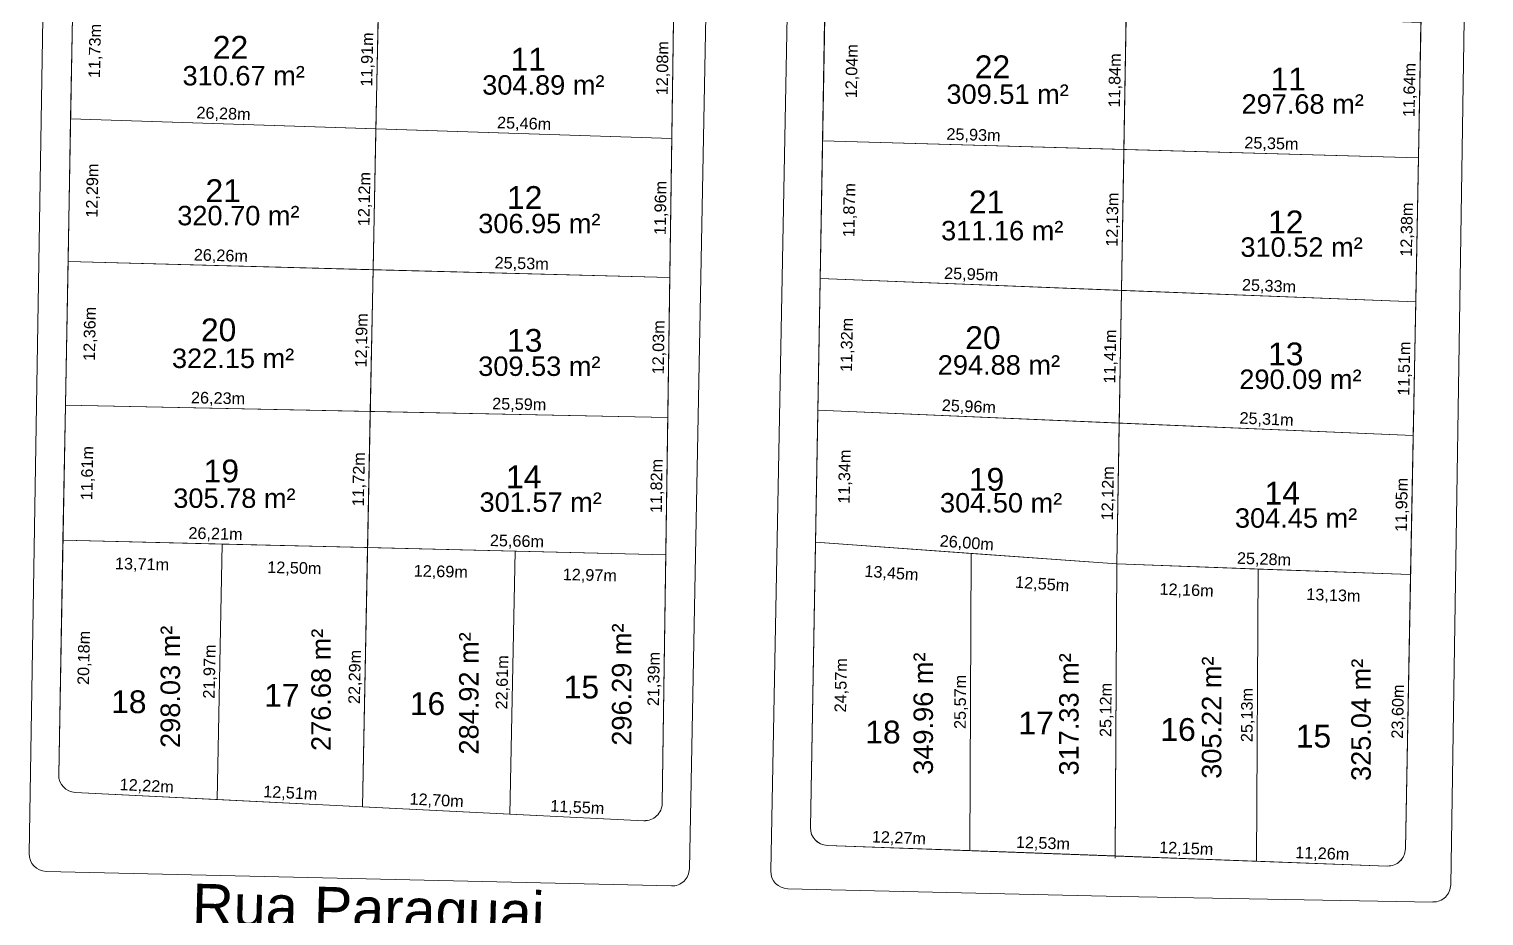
# Model space of a CAD drawing. Header units: metres. Extents: x 3808 to 8215, y 2374 to 6187.
# Drawn here: x 4821.7 to 4946.8, y 4603.8 to 4680.1 of the extents above; entities that cross this region are included whole.
import ezdxf
from ezdxf.enums import TextEntityAlignment as Align

# ---------------------------------------------------------------- set-up
doc = ezdxf.new("R2010")
doc.units = ezdxf.units.M
for name, color, linetype in [('Areas Lotes', 1, 'Continuous'), ('Calçada', 8, 'Continuous'), ('COTAS', 7, 'Continuous'), ('Lote', 7, 'Continuous'), ('Nome das Ruas', 7, 'Continuous'), ('Nº Lote', 7, 'Continuous'), ('quadras', 7, 'Continuous')]:
    doc.layers.add(name, color=color, linetype=linetype)
doc.styles.add('Arial', font='arial.ttf')
doc.dimstyles.new('Copy(2) of ISO-25', dxfattribs={"dimtxt": 1, "dimasz": 2.5, "dimexe": 1.25, "dimexo": 0.625, "dimgap": 0.2, "dimtad": 1, "dimtoh": 1, "dimlfac": 1, "dimzin": 1, "dimtxsty": 'Arial', "dimblk": 'NONE', "dimcen": 0, "dimse1": 1, "dimse2": 1, "dimsd1": 1, "dimsd2": 1, "dimclrt": 256, "dimaunit": 1, "dimadec": 3, "dimazin": 0, "dimtfac": 1, "dimtmove": 0, "dimatfit": 3, "dimldrblk": 'NONE', "dimfxl": 1, "dimtolj": 1, "dimtzin": 0, "dimarcsym": 0})

# ---------------------------------------------------------------- blocks, each defined once
blk = doc.blocks.new('*D7267')
at = {"layer": 'Defpoints', "color": 0, "linetype": 'Continuous', "transparency": 16777216}
for p in [(4890.12, 4682.56), (4889.91, 4670.53), (4893.19, 4670.47)]:
    blk.add_point(p, dxfattribs=at)
at = {"layer": 'COTAS', "linetype": 'Continuous', "lineweight": 5, "transparency": 16777216, "insert": (4892.5, 4676.5), "char_height": 1, "attachment_point": 5, "rotation": 88.9894, "style": 'Arial'}
blk.add_mtext('\\A1;12,04m', dxfattribs=at)
blk = doc.blocks.new('_None')
blk = doc.blocks.new('*D7268')
at = {"layer": 'Defpoints', "color": 0, "linetype": 'Continuous', "transparency": 16777216}
for p in [(4889.91, 4670.53), (4889.7, 4658.66), (4892.98, 4658.6)]:
    blk.add_point(p, dxfattribs=at)
at = {"layer": 'COTAS', "linetype": 'Continuous', "lineweight": 5, "transparency": 16777216, "insert": (4892.29, 4664.55), "char_height": 1, "attachment_point": 5, "rotation": 88.9894, "style": 'Arial'}
blk.add_mtext('\\A1;11,87m', dxfattribs=at)
blk = doc.blocks.new('*D7269')
at = {"layer": 'Defpoints', "color": 0, "linetype": 'Continuous', "transparency": 16777216}
for p in [(4889.7, 4658.66), (4889.5, 4647.35), (4892.78, 4647.29)]:
    blk.add_point(p, dxfattribs=at)
at = {"layer": 'COTAS', "linetype": 'Continuous', "lineweight": 5, "transparency": 16777216, "insert": (4892.08, 4652.96), "char_height": 1, "attachment_point": 5, "rotation": 88.9894, "style": 'Arial'}
blk.add_mtext('\\A1;11,32m', dxfattribs=at)
blk = doc.blocks.new('*D7270')
at = {"layer": 'Defpoints', "color": 0, "linetype": 'Continuous', "transparency": 16777216}
for p in [(4889.5, 4647.35), (4889.3, 4636), (4892.58, 4635.95)]:
    blk.add_point(p, dxfattribs=at)
at = {"layer": 'COTAS', "linetype": 'Continuous', "lineweight": 5, "transparency": 16777216, "insert": (4891.88, 4641.63), "char_height": 1, "attachment_point": 5, "rotation": 88.9894, "style": 'Arial'}
blk.add_mtext('\\A1;11,34m', dxfattribs=at)
blk = doc.blocks.new('*D7271')
at = {"layer": 'Defpoints', "color": 0, "linetype": 'Continuous', "transparency": 16777216}
for p in [(4889.3, 4636), (4888.87, 4611.44), (4892.15, 4611.38)]:
    blk.add_point(p, dxfattribs=at)
at = {"layer": 'COTAS', "linetype": 'Continuous', "lineweight": 5, "transparency": 16777216, "insert": (4891.57, 4623.68), "char_height": 1, "attachment_point": 5, "rotation": 88.9894, "style": 'Arial'}
blk.add_mtext('\\A1;24,57m', dxfattribs=at)
blk = doc.blocks.new('*D7272')
at = {"layer": 'Defpoints', "color": 0, "linetype": 'Continuous', "transparency": 16777216}
for p in [(4890.31, 4609.91), (4902.58, 4609.46), (4902.58, 4609.46)]:
    blk.add_point(p, dxfattribs=at)
at = {"layer": 'COTAS', "linetype": 'Continuous', "lineweight": 5, "transparency": 16777216, "insert": (4896.48, 4610.49), "char_height": 1, "attachment_point": 5, "rotation": 357.8868, "style": 'Arial'}
blk.add_mtext('\\A1;12,27m', dxfattribs=at)
blk = doc.blocks.new('*D7273')
at = {"layer": 'Defpoints', "color": 0, "linetype": 'Continuous', "transparency": 16777216}
for p in [(4902.58, 4609.46), (4915.1, 4609), (4915.1, 4608.81)]:
    blk.add_point(p, dxfattribs=at)
at = {"layer": 'COTAS', "linetype": 'Continuous', "lineweight": 5, "transparency": 16777216, "insert": (4908.87, 4610.03), "char_height": 1, "attachment_point": 5, "rotation": 357.8868, "style": 'Arial'}
blk.add_mtext('\\A1;12,53m', dxfattribs=at)
blk = doc.blocks.new('*D7274')
at = {"layer": 'Defpoints', "color": 0, "linetype": 'Continuous', "transparency": 16777216}
for p in [(4915.1, 4608.81), (4927.25, 4608.55), (4927.25, 4608.55)]:
    blk.add_point(p, dxfattribs=at)
at = {"layer": 'COTAS', "linetype": 'Continuous', "lineweight": 5, "transparency": 16777216, "insert": (4921.2, 4609.58), "char_height": 1, "attachment_point": 5, "rotation": 357.8868, "style": 'Arial'}
blk.add_mtext('\\A1;12,15m', dxfattribs=at)
blk = doc.blocks.new('*D7275')
at = {"layer": 'Defpoints', "color": 0, "linetype": 'Continuous', "transparency": 16777216}
for p in [(4927.25, 4608.55), (4938.5, 4608.14), (4938.5, 4608.14)]:
    blk.add_point(p, dxfattribs=at)
at = {"layer": 'COTAS', "linetype": 'Continuous', "lineweight": 5, "transparency": 16777216, "insert": (4932.9, 4609.14), "char_height": 1, "attachment_point": 5, "rotation": 357.8868, "style": 'Arial'}
blk.add_mtext('\\A1;11,26m', dxfattribs=at)
blk = doc.blocks.new('*D7276')
at = {"layer": 'Defpoints', "color": 0, "linetype": 'Continuous', "transparency": 16777216}
for p in [(4940.5, 4633.21), (4940.5, 4633.21), (4940.06, 4609.61)]:
    blk.add_point(p, dxfattribs=at)
at = {"layer": 'COTAS', "linetype": 'Continuous', "lineweight": 5, "transparency": 16777216, "insert": (4939.48, 4621.42), "char_height": 1, "attachment_point": 5, "rotation": 88.9244, "style": 'Arial'}
blk.add_mtext('\\A1;23,60m', dxfattribs=at)
blk = doc.blocks.new('*D7277')
at = {"layer": 'Defpoints', "color": 0, "linetype": 'Continuous', "transparency": 16777216}
for p in [(4940.72, 4645.16), (4940.72, 4645.16), (4940.5, 4633.21)]:
    blk.add_point(p, dxfattribs=at)
at = {"layer": 'COTAS', "linetype": 'Continuous', "lineweight": 5, "transparency": 16777216, "insert": (4939.81, 4639.2), "char_height": 1, "attachment_point": 5, "rotation": 88.9244, "style": 'Arial'}
blk.add_mtext('\\A1;11,95m', dxfattribs=at)
blk = doc.blocks.new('*D7278')
at = {"layer": 'Defpoints', "color": 0, "linetype": 'Continuous', "transparency": 16777216}
for p in [(4940.94, 4656.66), (4940.94, 4656.66), (4940.72, 4645.16)]:
    blk.add_point(p, dxfattribs=at)
at = {"layer": 'COTAS', "linetype": 'Continuous', "lineweight": 5, "transparency": 16777216, "insert": (4940.03, 4650.92), "char_height": 1, "attachment_point": 5, "rotation": 88.9244, "style": 'Arial'}
blk.add_mtext('\\A1;11,51m', dxfattribs=at)
blk = doc.blocks.new('*D7279')
at = {"layer": 'Defpoints', "color": 0, "linetype": 'Continuous', "transparency": 16777216}
for p in [(4941.17, 4669.04), (4941.17, 4669.04), (4940.94, 4656.66)]:
    blk.add_point(p, dxfattribs=at)
at = {"layer": 'COTAS', "linetype": 'Continuous', "lineweight": 5, "transparency": 16777216, "insert": (4940.25, 4662.87), "char_height": 1, "attachment_point": 5, "rotation": 88.9244, "style": 'Arial'}
blk.add_mtext('\\A1;12,38m', dxfattribs=at)
blk = doc.blocks.new('*D7280')
at = {"layer": 'Defpoints', "color": 0, "linetype": 'Continuous', "transparency": 16777216}
for p in [(4941.39, 4680.68), (4941.39, 4680.68), (4941.17, 4669.04)]:
    blk.add_point(p, dxfattribs=at)
at = {"layer": 'COTAS', "linetype": 'Continuous', "lineweight": 5, "transparency": 16777216, "insert": (4940.48, 4674.88), "char_height": 1, "attachment_point": 5, "rotation": 88.9244, "style": 'Arial'}
blk.add_mtext('\\A1;11,64m', dxfattribs=at)
blk = doc.blocks.new('*D7298')
at = {"layer": 'Defpoints', "color": 0, "linetype": 'Continuous', "transparency": 16777216}
for p in [(4889.91, 4670.53), (4889.91, 4670.53), (4915.83, 4669.78)]:
    blk.add_point(p, dxfattribs=at)
at = {"layer": 'COTAS', "linetype": 'Continuous', "lineweight": 5, "transparency": 16777216, "insert": (4902.9, 4670.95), "char_height": 1, "attachment_point": 5, "rotation": 358.3432, "style": 'Arial'}
blk.add_mtext('\\A1;25,93m', dxfattribs=at)
blk = doc.blocks.new('*D7299')
at = {"layer": 'Defpoints', "color": 0, "linetype": 'Continuous', "transparency": 16777216}
for p in [(4915.83, 4669.78), (4941.17, 4669.04), (4941.17, 4669.04)]:
    blk.add_point(p, dxfattribs=at)
at = {"layer": 'COTAS', "linetype": 'Continuous', "lineweight": 5, "transparency": 16777216, "insert": (4928.53, 4670.21), "char_height": 1, "attachment_point": 5, "rotation": 358.3432, "style": 'Arial'}
blk.add_mtext('\\A1;25,35m', dxfattribs=at)
blk = doc.blocks.new('*D7300')
at = {"layer": 'Defpoints', "color": 0, "linetype": 'Continuous', "transparency": 16777216}
for p in [(4889.7, 4658.66), (4889.7, 4658.66), (4915.63, 4657.65)]:
    blk.add_point(p, dxfattribs=at)
at = {"layer": 'COTAS', "linetype": 'Continuous', "lineweight": 5, "transparency": 16777216, "insert": (4902.7, 4658.96), "char_height": 1, "attachment_point": 5, "rotation": 357.7638, "style": 'Arial'}
blk.add_mtext('\\A1;25,95m', dxfattribs=at)
blk = doc.blocks.new('*D7301')
at = {"layer": 'Defpoints', "color": 0, "linetype": 'Continuous', "transparency": 16777216}
for p in [(4915.63, 4657.65), (4940.94, 4656.66), (4940.94, 4656.66)]:
    blk.add_point(p, dxfattribs=at)
at = {"layer": 'COTAS', "linetype": 'Continuous', "lineweight": 5, "transparency": 16777216, "insert": (4928.32, 4657.96), "char_height": 1, "attachment_point": 5, "rotation": 357.7638, "style": 'Arial'}
blk.add_mtext('\\A1;25,33m', dxfattribs=at)
blk = doc.blocks.new('*D7302')
at = {"layer": 'Defpoints', "color": 0, "linetype": 'Continuous', "transparency": 16777216}
for p in [(4915.44, 4646.24), (4940.72, 4645.16), (4940.72, 4645.16)]:
    blk.add_point(p, dxfattribs=at)
at = {"layer": 'COTAS', "linetype": 'Continuous', "lineweight": 5, "transparency": 16777216, "insert": (4928.11, 4646.5), "char_height": 1, "attachment_point": 5, "rotation": 357.5524, "style": 'Arial'}
blk.add_mtext('\\A1;25,31m', dxfattribs=at)
blk = doc.blocks.new('*D7303')
at = {"layer": 'Defpoints', "color": 0, "linetype": 'Continuous', "transparency": 16777216}
for p in [(4889.5, 4647.35), (4915.44, 4646.24), (4915.44, 4646.24)]:
    blk.add_point(p, dxfattribs=at)
at = {"layer": 'COTAS', "linetype": 'Continuous', "lineweight": 5, "transparency": 16777216, "insert": (4902.5, 4647.59), "char_height": 1, "attachment_point": 5, "rotation": 357.5524, "style": 'Arial'}
blk.add_mtext('\\A1;25,96m', dxfattribs=at)
blk = doc.blocks.new('*D7304')
at = {"layer": 'Defpoints', "color": 0, "linetype": 'Continuous', "transparency": 16777216}
for p in [(4889.3, 4636), (4915.23, 4634.12), (4915.23, 4634.12)]:
    blk.add_point(p, dxfattribs=at)
at = {"layer": 'COTAS', "linetype": 'Continuous', "lineweight": 5, "transparency": 16777216, "insert": (4902.32, 4635.86), "char_height": 1, "attachment_point": 5, "rotation": 355.8355, "style": 'Arial'}
blk.add_mtext('\\A1;26,00m', dxfattribs=at)
blk = doc.blocks.new('*D7305')
at = {"layer": 'Defpoints', "color": 0, "linetype": 'Continuous', "transparency": 16777216}
for p in [(4927.38, 4633.68), (4940.5, 4633.21), (4927.27, 4630.78)]:
    blk.add_point(p, dxfattribs=at)
at = {"layer": 'COTAS', "linetype": 'Continuous', "lineweight": 5, "transparency": 16777216, "insert": (4933.86, 4631.35), "char_height": 1, "attachment_point": 5, "rotation": 357.9343, "style": 'Arial'}
blk.add_mtext('\\A1;13,13m', dxfattribs=at)
blk = doc.blocks.new('*D7306')
at = {"layer": 'Defpoints', "color": 0, "linetype": 'Continuous', "transparency": 16777216}
for p in [(4915.23, 4634.12), (4927.38, 4633.68), (4915.13, 4631.22)]:
    blk.add_point(p, dxfattribs=at)
at = {"layer": 'COTAS', "linetype": 'Continuous', "lineweight": 5, "transparency": 16777216, "insert": (4921.23, 4631.8), "char_height": 1, "attachment_point": 5, "rotation": 357.9343, "style": 'Arial'}
blk.add_mtext('\\A1;12,16m', dxfattribs=at)
blk = doc.blocks.new('*D7307')
at = {"layer": 'Defpoints', "color": 0, "linetype": 'Continuous', "transparency": 16777216}
for p in [(4902.71, 4635.03), (4915.23, 4634.12), (4902.49, 4631.98)]:
    blk.add_point(p, dxfattribs=at)
at = {"layer": 'COTAS', "linetype": 'Continuous', "lineweight": 5, "transparency": 16777216, "insert": (4908.81, 4632.32), "char_height": 1, "attachment_point": 5, "rotation": 355.8355, "style": 'Arial'}
blk.add_mtext('\\A1;12,55m', dxfattribs=at)
blk = doc.blocks.new('*D7308')
at = {"layer": 'Defpoints', "color": 0, "linetype": 'Continuous', "transparency": 16777216}
for p in [(4889.3, 4636), (4902.71, 4635.03), (4889.08, 4632.95)]:
    blk.add_point(p, dxfattribs=at)
at = {"layer": 'COTAS', "linetype": 'Continuous', "lineweight": 5, "transparency": 16777216, "insert": (4895.84, 4633.26), "char_height": 1, "attachment_point": 5, "rotation": 355.8355, "style": 'Arial'}
blk.add_mtext('\\A1;13,45m', dxfattribs=at)
blk = doc.blocks.new('*D7309')
at = {"layer": 'Defpoints', "color": 0, "linetype": 'Continuous', "transparency": 16777216}
for p in [(4915.44, 4646.24), (4915.44, 4646.24), (4915.23, 4634.12)]:
    blk.add_point(p, dxfattribs=at)
at = {"layer": 'COTAS', "linetype": 'Continuous', "lineweight": 5, "transparency": 16777216, "insert": (4914.53, 4640.19), "char_height": 1, "attachment_point": 5, "rotation": 89.0314, "style": 'Arial'}
blk.add_mtext('\\A1;12,12m', dxfattribs=at)
blk = doc.blocks.new('*D7310')
at = {"layer": 'Defpoints', "color": 0, "linetype": 'Continuous', "transparency": 16777216}
for p in [(4915.63, 4657.65), (4915.63, 4657.65), (4915.44, 4646.24)]:
    blk.add_point(p, dxfattribs=at)
at = {"layer": 'COTAS', "linetype": 'Continuous', "lineweight": 5, "transparency": 16777216, "insert": (4914.73, 4651.96), "char_height": 1, "attachment_point": 5, "rotation": 89.0314, "style": 'Arial'}
blk.add_mtext('\\A1;11,41m', dxfattribs=at)
blk = doc.blocks.new('*D7311')
at = {"layer": 'Defpoints', "color": 0, "linetype": 'Continuous', "transparency": 16777216}
for p in [(4915.83, 4669.78), (4915.83, 4669.78), (4915.63, 4657.65)]:
    blk.add_point(p, dxfattribs=at)
at = {"layer": 'COTAS', "linetype": 'Continuous', "lineweight": 5, "transparency": 16777216, "insert": (4914.93, 4663.73), "char_height": 1, "attachment_point": 5, "rotation": 89.0314, "style": 'Arial'}
blk.add_mtext('\\A1;12,13m', dxfattribs=at)
blk = doc.blocks.new('*D7312')
at = {"layer": 'Defpoints', "color": 0, "linetype": 'Continuous', "transparency": 16777216}
for p in [(4916.03, 4681.61), (4915.83, 4669.78), (4915.83, 4669.78)]:
    blk.add_point(p, dxfattribs=at)
at = {"layer": 'COTAS', "linetype": 'Continuous', "lineweight": 5, "transparency": 16777216, "insert": (4915.13, 4675.71), "char_height": 1, "attachment_point": 5, "rotation": 89.0314, "style": 'Arial'}
blk.add_mtext('\\A1;11,84m', dxfattribs=at)
blk = doc.blocks.new('*D7315')
at = {"layer": 'Defpoints', "color": 0, "linetype": 'Continuous', "transparency": 16777216}
for p in [(4915.23, 4634.12), (4940.5, 4633.21), (4940.5, 4633.21)]:
    blk.add_point(p, dxfattribs=at)
at = {"layer": 'COTAS', "linetype": 'Continuous', "lineweight": 5, "transparency": 16777216, "insert": (4927.89, 4634.46), "char_height": 1, "attachment_point": 5, "rotation": 357.9343, "style": 'Arial'}
blk.add_mtext('\\A1;25,28m', dxfattribs=at)
blk = doc.blocks.new('*D7472')
at = {"layer": 'Defpoints', "color": 0, "linetype": 'Continuous', "transparency": 16777216}
for p in [(4902.71, 4635.03), (4902.71, 4635.03), (4902.58, 4609.46)]:
    blk.add_point(p, dxfattribs=at)
at = {"layer": 'COTAS', "linetype": 'Continuous', "lineweight": 5, "transparency": 16777216, "insert": (4901.84, 4622.25), "char_height": 1, "attachment_point": 5, "rotation": 89.6974, "style": 'Arial'}
blk.add_mtext('\\A1;25,57m', dxfattribs=at)
blk = doc.blocks.new('*D7473')
at = {"layer": 'Defpoints', "color": 0, "linetype": 'Continuous', "transparency": 16777216}
for p in [(4915.23, 4634.12), (4915.23, 4634.12), (4915.1, 4609)]:
    blk.add_point(p, dxfattribs=at)
at = {"layer": 'COTAS', "linetype": 'Continuous', "lineweight": 5, "transparency": 16777216, "insert": (4914.36, 4621.56), "char_height": 1, "attachment_point": 5, "rotation": 89.6974, "style": 'Arial'}
blk.add_mtext('\\A1;25,12m', dxfattribs=at)
blk = doc.blocks.new('*D7474')
at = {"layer": 'Defpoints', "color": 0, "linetype": 'Continuous', "transparency": 16777216}
for p in [(4927.38, 4633.68), (4927.38, 4633.68), (4927.25, 4608.55)]:
    blk.add_point(p, dxfattribs=at)
at = {"layer": 'COTAS', "linetype": 'Continuous', "lineweight": 5, "transparency": 16777216, "insert": (4926.51, 4621.12), "char_height": 1, "attachment_point": 5, "rotation": 89.6974, "style": 'Arial'}
blk.add_mtext('\\A1;25,13m', dxfattribs=at)
blk = doc.blocks.new('*D7747')
at = {"layer": 'Defpoints', "color": 0, "linetype": 'Continuous', "transparency": 16777216}
for p in [(4877.11, 4682.78), (4876.94, 4670.71), (4876.94, 4670.71)]:
    blk.add_point(p, dxfattribs=at)
at = {"layer": 'COTAS', "linetype": 'Continuous', "lineweight": 5, "transparency": 16777216, "insert": (4876.22, 4676.76), "char_height": 1, "attachment_point": 5, "rotation": 89.1759, "style": 'Arial'}
blk.add_mtext('\\A1;12,08m', dxfattribs=at)
blk = doc.blocks.new('*D7748')
at = {"layer": 'Defpoints', "color": 0, "linetype": 'Continuous', "transparency": 16777216}
for p in [(4876.94, 4670.71), (4876.77, 4658.75), (4876.77, 4658.75)]:
    blk.add_point(p, dxfattribs=at)
at = {"layer": 'COTAS', "linetype": 'Continuous', "lineweight": 5, "transparency": 16777216, "insert": (4876.05, 4664.74), "char_height": 1, "attachment_point": 5, "rotation": 89.1759, "style": 'Arial'}
blk.add_mtext('\\A1;11,96m', dxfattribs=at)
blk = doc.blocks.new('*D7749')
at = {"layer": 'Defpoints', "color": 0, "linetype": 'Continuous', "transparency": 16777216}
for p in [(4876.77, 4658.75), (4876.59, 4646.72), (4876.59, 4646.72)]:
    blk.add_point(p, dxfattribs=at)
at = {"layer": 'COTAS', "linetype": 'Continuous', "lineweight": 5, "transparency": 16777216, "insert": (4875.88, 4652.75), "char_height": 1, "attachment_point": 5, "rotation": 89.1759, "style": 'Arial'}
blk.add_mtext('\\A1;12,03m', dxfattribs=at)
blk = doc.blocks.new('*D7750')
at = {"layer": 'Defpoints', "color": 0, "linetype": 'Continuous', "transparency": 16777216}
for p in [(4876.59, 4646.72), (4876.42, 4634.9), (4876.42, 4634.9)]:
    blk.add_point(p, dxfattribs=at)
at = {"layer": 'COTAS', "linetype": 'Continuous', "lineweight": 5, "transparency": 16777216, "insert": (4875.71, 4640.82), "char_height": 1, "attachment_point": 5, "rotation": 89.1759, "style": 'Arial'}
blk.add_mtext('\\A1;11,82m', dxfattribs=at)
blk = doc.blocks.new('*D7751')
at = {"layer": 'Defpoints', "color": 0, "linetype": 'Continuous', "transparency": 16777216}
for p in [(4876.42, 4634.9), (4876.12, 4613.51), (4876.12, 4613.51)]:
    blk.add_point(p, dxfattribs=at)
at = {"layer": 'COTAS', "linetype": 'Continuous', "lineweight": 5, "transparency": 16777216, "insert": (4875.47, 4624.22), "char_height": 1, "attachment_point": 5, "rotation": 89.1759, "style": 'Arial'}
blk.add_mtext('\\A1;21,39m', dxfattribs=at)
blk = doc.blocks.new('*D7752')
at = {"layer": 'Defpoints', "color": 0, "linetype": 'Continuous', "transparency": 16777216}
for p in [(4863.01, 4612.61), (4863.01, 4612.61), (4874.54, 4612.04)]:
    blk.add_point(p, dxfattribs=at)
at = {"layer": 'COTAS', "linetype": 'Continuous', "lineweight": 5, "transparency": 16777216, "insert": (4868.81, 4613.12), "char_height": 1, "attachment_point": 5, "rotation": 357.1584, "style": 'Arial'}
blk.add_mtext('\\A1;11,55m', dxfattribs=at)
blk = doc.blocks.new('*D7753')
at = {"layer": 'Defpoints', "color": 0, "linetype": 'Continuous', "transparency": 16777216}
for p in [(4850.33, 4613.24), (4863.01, 4612.61), (4863.01, 4612.61)]:
    blk.add_point(p, dxfattribs=at)
at = {"layer": 'COTAS', "linetype": 'Continuous', "lineweight": 5, "transparency": 16777216, "insert": (4856.71, 4613.72), "char_height": 1, "attachment_point": 5, "rotation": 357.1584, "style": 'Arial'}
blk.add_mtext('\\A1;12,70m', dxfattribs=at)
blk = doc.blocks.new('*D7754')
at = {"layer": 'Defpoints', "color": 0, "linetype": 'Continuous', "transparency": 16777216}
for p in [(4837.83, 4613.86), (4837.83, 4613.86), (4850.33, 4613.24)]:
    blk.add_point(p, dxfattribs=at)
at = {"layer": 'COTAS', "linetype": 'Continuous', "lineweight": 5, "transparency": 16777216, "insert": (4844.12, 4614.35), "char_height": 1, "attachment_point": 5, "rotation": 357.1584, "style": 'Arial'}
blk.add_mtext('\\A1;12,51m', dxfattribs=at)
blk = doc.blocks.new('*D7755')
at = {"layer": 'Defpoints', "color": 0, "linetype": 'Continuous', "transparency": 16777216}
for p in [(4825.63, 4614.46), (4825.63, 4614.46), (4837.83, 4613.86)]:
    blk.add_point(p, dxfattribs=at)
at = {"layer": 'COTAS', "linetype": 'Continuous', "lineweight": 5, "transparency": 16777216, "insert": (4831.77, 4614.96), "char_height": 1, "attachment_point": 5, "rotation": 357.1584, "style": 'Arial'}
blk.add_mtext('\\A1;12,22m', dxfattribs=at)
blk = doc.blocks.new('*D7756')
at = {"layer": 'Defpoints', "color": 0, "linetype": 'Continuous', "transparency": 16777216}
for p in [(4838.27, 4635.83), (4838.27, 4635.83), (4837.83, 4613.86)]:
    blk.add_point(p, dxfattribs=at)
at = {"layer": 'COTAS', "linetype": 'Continuous', "lineweight": 5, "transparency": 16777216, "insert": (4837.25, 4624.86), "char_height": 1, "attachment_point": 5, "rotation": 88.8547, "style": 'Arial'}
blk.add_mtext('\\A1;21,97m', dxfattribs=at)
blk = doc.blocks.new('*D7757')
at = {"layer": 'Defpoints', "color": 0, "linetype": 'Continuous', "transparency": 16777216}
for p in [(4850.77, 4635.52), (4850.77, 4635.52), (4850.33, 4613.24)]:
    blk.add_point(p, dxfattribs=at)
at = {"layer": 'COTAS', "linetype": 'Continuous', "lineweight": 5, "transparency": 16777216, "insert": (4849.75, 4624.4), "char_height": 1, "attachment_point": 5, "rotation": 88.8547, "style": 'Arial'}
blk.add_mtext('\\A1;22,29m', dxfattribs=at)
blk = doc.blocks.new('*D7758')
at = {"layer": 'Defpoints', "color": 0, "linetype": 'Continuous', "transparency": 16777216}
for p in [(4863.46, 4635.22), (4863.46, 4635.22), (4863.01, 4612.61)]:
    blk.add_point(p, dxfattribs=at)
at = {"layer": 'COTAS', "linetype": 'Continuous', "lineweight": 5, "transparency": 16777216, "insert": (4862.43, 4623.93), "char_height": 1, "attachment_point": 5, "rotation": 88.8547, "style": 'Arial'}
blk.add_mtext('\\A1;22,61m', dxfattribs=at)
blk = doc.blocks.new('*D7759')
at = {"layer": 'Defpoints', "color": 0, "linetype": 'Continuous', "transparency": 16777216}
for p in [(4824.57, 4636.16), (4850.77, 4635.52), (4850.77, 4635.52)]:
    blk.add_point(p, dxfattribs=at)
at = {"layer": 'COTAS', "linetype": 'Continuous', "lineweight": 5, "transparency": 16777216, "insert": (4837.69, 4636.64), "char_height": 1, "attachment_point": 5, "rotation": 358.6055, "style": 'Arial'}
blk.add_mtext('\\A1;26,21m', dxfattribs=at)
blk = doc.blocks.new('*D7760')
at = {"layer": 'Defpoints', "color": 0, "linetype": 'Continuous', "transparency": 16777216}
for p in [(4850.77, 4635.52), (4876.42, 4634.9), (4876.42, 4634.9)]:
    blk.add_point(p, dxfattribs=at)
at = {"layer": 'COTAS', "linetype": 'Continuous', "lineweight": 5, "transparency": 16777216, "insert": (4863.62, 4636.01), "char_height": 1, "attachment_point": 5, "rotation": 358.6055, "style": 'Arial'}
blk.add_mtext('\\A1;25,66m', dxfattribs=at)
blk = doc.blocks.new('*D7761')
at = {"layer": 'Defpoints', "color": 0, "linetype": 'Continuous', "transparency": 16777216}
for p in [(4863.46, 4635.22), (4876.42, 4634.9), (4863.39, 4632.44)]:
    blk.add_point(p, dxfattribs=at)
at = {"layer": 'COTAS', "linetype": 'Continuous', "lineweight": 5, "transparency": 16777216, "insert": (4869.89, 4633.08), "char_height": 1, "attachment_point": 5, "rotation": 358.6055, "style": 'Arial'}
blk.add_mtext('\\A1;12,97m', dxfattribs=at)
blk = doc.blocks.new('*D7762')
at = {"layer": 'Defpoints', "color": 0, "linetype": 'Continuous', "transparency": 16777216}
for p in [(4850.77, 4635.52), (4863.46, 4635.22), (4850.7, 4632.75)]:
    blk.add_point(p, dxfattribs=at)
at = {"layer": 'COTAS', "linetype": 'Continuous', "lineweight": 5, "transparency": 16777216, "insert": (4857.07, 4633.39), "char_height": 1, "attachment_point": 5, "rotation": 358.6055, "style": 'Arial'}
blk.add_mtext('\\A1;12,69m', dxfattribs=at)
blk = doc.blocks.new('*D7763')
at = {"layer": 'Defpoints', "color": 0, "linetype": 'Continuous', "transparency": 16777216}
for p in [(4838.27, 4635.83), (4850.77, 4635.52), (4838.21, 4633.05)]:
    blk.add_point(p, dxfattribs=at)
at = {"layer": 'COTAS', "linetype": 'Continuous', "lineweight": 5, "transparency": 16777216, "insert": (4844.47, 4633.7), "char_height": 1, "attachment_point": 5, "rotation": 358.6055, "style": 'Arial'}
blk.add_mtext('\\A1;12,50m', dxfattribs=at)
blk = doc.blocks.new('*D7764')
at = {"layer": 'Defpoints', "color": 0, "linetype": 'Continuous', "transparency": 16777216}
for p in [(4824.57, 4636.16), (4838.27, 4635.83), (4824.5, 4633.38)]:
    blk.add_point(p, dxfattribs=at)
at = {"layer": 'COTAS', "linetype": 'Continuous', "lineweight": 5, "transparency": 16777216, "insert": (4831.37, 4634.02), "char_height": 1, "attachment_point": 5, "rotation": 358.6055, "style": 'Arial'}
blk.add_mtext('\\A1;13,71m', dxfattribs=at)
blk = doc.blocks.new('*D7765')
at = {"layer": 'Defpoints', "color": 0, "linetype": 'Continuous', "transparency": 16777216}
for p in [(4824.57, 4636.16), (4827.42, 4636.11), (4824.2, 4615.99)]:
    blk.add_point(p, dxfattribs=at)
at = {"layer": 'COTAS', "linetype": 'Continuous', "lineweight": 5, "transparency": 16777216, "insert": (4826.44, 4626.04), "char_height": 1, "attachment_point": 5, "rotation": 88.9633, "style": 'Arial'}
blk.add_mtext('\\A1;20,18m', dxfattribs=at)
blk = doc.blocks.new('*D7766')
at = {"layer": 'Defpoints', "color": 0, "linetype": 'Continuous', "transparency": 16777216}
for p in [(4824.78, 4647.77), (4827.63, 4647.71), (4824.57, 4636.16)]:
    blk.add_point(p, dxfattribs=at)
at = {"layer": 'COTAS', "linetype": 'Continuous', "lineweight": 5, "transparency": 16777216, "insert": (4826.73, 4641.93), "char_height": 1, "attachment_point": 5, "rotation": 88.9633, "style": 'Arial'}
blk.add_mtext('\\A1;11,61m', dxfattribs=at)
blk = doc.blocks.new('*D7767')
at = {"layer": 'Defpoints', "color": 0, "linetype": 'Continuous', "transparency": 16777216}
for p in [(4825, 4660.12), (4827.86, 4660.07), (4824.78, 4647.77)]:
    blk.add_point(p, dxfattribs=at)
at = {"layer": 'COTAS', "linetype": 'Continuous', "lineweight": 5, "transparency": 16777216, "insert": (4826.95, 4653.91), "char_height": 1, "attachment_point": 5, "rotation": 88.9633, "style": 'Arial'}
blk.add_mtext('\\A1;12,36m', dxfattribs=at)
blk = doc.blocks.new('*D7768')
at = {"layer": 'Defpoints', "color": 0, "linetype": 'Continuous', "transparency": 16777216}
for p in [(4825.22, 4672.41), (4828.08, 4672.36), (4825, 4660.12)]:
    blk.add_point(p, dxfattribs=at)
at = {"layer": 'COTAS', "linetype": 'Continuous', "lineweight": 5, "transparency": 16777216, "insert": (4827.17, 4666.23), "char_height": 1, "attachment_point": 5, "rotation": 88.9633, "style": 'Arial'}
blk.add_mtext('\\A1;12,29m', dxfattribs=at)
blk = doc.blocks.new('*D7769')
at = {"layer": 'Defpoints', "color": 0, "linetype": 'Continuous', "transparency": 16777216}
for p in [(4825.43, 4684.14), (4828.29, 4684.09), (4825.22, 4672.41)]:
    blk.add_point(p, dxfattribs=at)
at = {"layer": 'COTAS', "linetype": 'Continuous', "lineweight": 5, "transparency": 16777216, "insert": (4827.39, 4678.24), "char_height": 1, "attachment_point": 5, "rotation": 88.9633, "style": 'Arial'}
blk.add_mtext('\\A1;11,73m', dxfattribs=at)
blk = doc.blocks.new('*D7793')
at = {"layer": 'Defpoints', "color": 0, "linetype": 'Continuous', "transparency": 16777216}
for p in [(4851.96, 4683.44), (4851.49, 4671.54), (4851.73, 4671.54)]:
    blk.add_point(p, dxfattribs=at)
at = {"layer": 'COTAS', "linetype": 'Continuous', "lineweight": 5, "transparency": 16777216, "insert": (4850.81, 4677.51), "char_height": 1, "attachment_point": 5, "rotation": 88.8547, "style": 'Arial'}
blk.add_mtext('\\A1;11,91m', dxfattribs=at)
blk = doc.blocks.new('*D7794')
at = {"layer": 'Defpoints', "color": 0, "linetype": 'Continuous', "transparency": 16777216}
for p in [(4851.73, 4671.54), (4851.25, 4659.43), (4851.25, 4659.43)]:
    blk.add_point(p, dxfattribs=at)
at = {"layer": 'COTAS', "linetype": 'Continuous', "lineweight": 5, "transparency": 16777216, "insert": (4850.57, 4665.5), "char_height": 1, "attachment_point": 5, "rotation": 88.8547, "style": 'Arial'}
blk.add_mtext('\\A1;12,12m', dxfattribs=at)
blk = doc.blocks.new('*D7795')
at = {"layer": 'Defpoints', "color": 0, "linetype": 'Continuous', "transparency": 16777216}
for p in [(4851.25, 4659.43), (4851.01, 4647.24), (4851.25, 4647.23)]:
    blk.add_point(p, dxfattribs=at)
at = {"layer": 'COTAS', "linetype": 'Continuous', "lineweight": 5, "transparency": 16777216, "insert": (4850.33, 4653.35), "char_height": 1, "attachment_point": 5, "rotation": 88.8547, "style": 'Arial'}
blk.add_mtext('\\A1;12,19m', dxfattribs=at)
blk = doc.blocks.new('*D7796')
at = {"layer": 'Defpoints', "color": 0, "linetype": 'Continuous', "transparency": 16777216}
for p in [(4851.25, 4647.23), (4850.77, 4635.52), (4851.01, 4635.52)]:
    blk.add_point(p, dxfattribs=at)
at = {"layer": 'COTAS', "linetype": 'Continuous', "lineweight": 5, "transparency": 16777216, "insert": (4850.09, 4641.4), "char_height": 1, "attachment_point": 5, "rotation": 88.8547, "style": 'Arial'}
blk.add_mtext('\\A1;11,72m', dxfattribs=at)
blk = doc.blocks.new('*D7797')
at = {"layer": 'Defpoints', "color": 0, "linetype": 'Continuous', "transparency": 16777216}
for p in [(4851.01, 4647.24), (4876.59, 4646.72), (4876.59, 4646.72)]:
    blk.add_point(p, dxfattribs=at)
at = {"layer": 'COTAS', "linetype": 'Continuous', "lineweight": 5, "transparency": 16777216, "insert": (4863.82, 4647.78), "char_height": 1, "attachment_point": 5, "rotation": 358.8433, "style": 'Arial'}
blk.add_mtext('\\A1;25,59m', dxfattribs=at)
blk = doc.blocks.new('*D7798')
at = {"layer": 'Defpoints', "color": 0, "linetype": 'Continuous', "transparency": 16777216}
for p in [(4824.78, 4647.77), (4824.78, 4647.77), (4851.01, 4647.24)]:
    blk.add_point(p, dxfattribs=at)
at = {"layer": 'COTAS', "linetype": 'Continuous', "lineweight": 5, "transparency": 16777216, "insert": (4837.91, 4648.3), "char_height": 1, "attachment_point": 5, "rotation": 358.8433, "style": 'Arial'}
blk.add_mtext('\\A1;26,23m', dxfattribs=at)
blk = doc.blocks.new('*D7799')
at = {"layer": 'Defpoints', "color": 0, "linetype": 'Continuous', "transparency": 16777216}
for p in [(4825, 4660.12), (4825, 4660.12), (4851.25, 4659.43)]:
    blk.add_point(p, dxfattribs=at)
at = {"layer": 'COTAS', "linetype": 'Continuous', "lineweight": 5, "transparency": 16777216, "insert": (4838.15, 4660.57), "char_height": 1, "attachment_point": 5, "rotation": 358.4804, "style": 'Arial'}
blk.add_mtext('\\A1;26,26m', dxfattribs=at)
blk = doc.blocks.new('*D7800')
at = {"layer": 'Defpoints', "color": 0, "linetype": 'Continuous', "transparency": 16777216}
for p in [(4851.25, 4659.43), (4876.77, 4658.75), (4876.77, 4658.75)]:
    blk.add_point(p, dxfattribs=at)
at = {"layer": 'COTAS', "linetype": 'Continuous', "lineweight": 5, "transparency": 16777216, "insert": (4864.03, 4659.89), "char_height": 1, "attachment_point": 5, "rotation": 358.4804, "style": 'Arial'}
blk.add_mtext('\\A1;25,53m', dxfattribs=at)
blk = doc.blocks.new('*D7801')
at = {"layer": 'Defpoints', "color": 0, "linetype": 'Continuous', "transparency": 16777216}
for p in [(4851.49, 4671.55), (4876.94, 4670.71), (4876.94, 4670.71)]:
    blk.add_point(p, dxfattribs=at)
at = {"layer": 'COTAS', "linetype": 'Continuous', "lineweight": 5, "transparency": 16777216, "insert": (4864.24, 4671.93), "char_height": 1, "attachment_point": 5, "rotation": 358.1103, "style": 'Arial'}
blk.add_mtext('\\A1;25,46m', dxfattribs=at)
blk = doc.blocks.new('*D7802')
at = {"layer": 'Defpoints', "color": 0, "linetype": 'Continuous', "transparency": 16777216}
for p in [(4825.22, 4672.41), (4825.22, 4672.41), (4851.49, 4671.55)]:
    blk.add_point(p, dxfattribs=at)
at = {"layer": 'COTAS', "linetype": 'Continuous', "lineweight": 5, "transparency": 16777216, "insert": (4838.38, 4672.78), "char_height": 1, "attachment_point": 5, "rotation": 358.1103, "style": 'Arial'}
blk.add_mtext('\\A1;26,28m', dxfattribs=at)

msp = doc.modelspace()

# ---------------------------------------------------------------- linework, layer by layer
at = {"layer": 'Calçada', "linetype": 'Continuous', "lineweight": 5}
for p, q in [((4824.727, 4794.271), (4821.653, 4609.202)), ((4882.042, 4792.955), (4878.458, 4607.889)), ((4889.04, 4792.78), (4885.456, 4607.713)), ((4943.951, 4606.518), (4946.809, 4791.455)), ((4876.924, 4606.418), (4823.118, 4607.678)), ((4915.559, 4605.514), (4886.921, 4606.184)), ((4942.425, 4605.041), (4915.538, 4605.514))]:
    msp.add_line(p, q, dxfattribs=at)
for centre, start, end in [((4823.153, 4609.178), 179.04842, 268.65905), ((4876.959, 4607.918), 268.65905, 358.89078), ((4886.956, 4607.684), 178.89078, 268.65905), ((4942.452, 4606.541), 268.99138, 359.11463)]:
    msp.add_arc(centre, 1.5, start, end, dxfattribs=at)
at = {"layer": 'Lote', "lineweight": 5}
for p, q in [((4852.379, 4715.917), (4850.326, 4613.239)), ((4915.231, 4634.116), (4916.355, 4700.58)), ((4825.222, 4672.413), (4876.939, 4670.707)), ((4941.172, 4669.043), (4889.911, 4670.525)), ((4825, 4660.122), (4876.767, 4658.749)), ((4889.702, 4658.662), (4940.939, 4656.661)), ((4824.776, 4647.767), (4876.594, 4646.72)), ((4940.723, 4645.156), (4889.502, 4647.346)), ((4824.566, 4636.162), (4876.424, 4634.9)), ((4838.274, 4635.829), (4837.835, 4613.859)), ((4889.302, 4636.004), (4915.231, 4634.116)), ((4863.459, 4635.216), (4863.007, 4612.61)), ((4902.578, 4609.462), (4902.713, 4635.028)), ((4915.097, 4608.808), (4915.231, 4634.116)), ((4915.231, 4634.116), (4940.499, 4633.205)), ((4927.246, 4608.552), (4927.378, 4633.678))]:
    msp.add_line(p, q, dxfattribs=at)
at = {"layer": 'Lote', "linetype": 'Continuous', "lineweight": 5, "flags": 128}
for points in [[(4851.491, 4671.546), (4851.729, 4683.449), (4825.434, 4684.138), (4825.222, 4672.413)], [(4876.939, 4670.707), (4877.112, 4682.784), (4851.729, 4683.449), (4851.491, 4671.546)], [(4890.123, 4682.561), (4889.911, 4670.525), (4915.834, 4669.776), (4916.034, 4681.611)], [(4915.834, 4669.776), (4941.172, 4669.043), (4941.39, 4680.682), (4916.034, 4681.611)], [(4825.222, 4672.413), (4825, 4660.122), (4851.249, 4659.426), (4851.491, 4671.546)], [(4851.491, 4671.546), (4851.249, 4659.426), (4876.767, 4658.749), (4876.939, 4670.707)], [(4889.911, 4670.525), (4889.702, 4658.662), (4915.629, 4657.649), (4915.834, 4669.776)], [(4940.939, 4656.661), (4941.172, 4669.043), (4915.834, 4669.776), (4915.629, 4657.649)], [(4825, 4660.122), (4824.776, 4647.767), (4851.006, 4647.237), (4851.249, 4659.426)], [(4876.594, 4646.72), (4876.767, 4658.749), (4851.249, 4659.426), (4851.006, 4647.237)], [(4889.502, 4647.346), (4915.436, 4646.237), (4915.629, 4657.649), (4889.702, 4658.662)], [(4915.629, 4657.649), (4915.436, 4646.237), (4940.723, 4645.156), (4940.939, 4656.661)], [(4824.776, 4647.767), (4824.566, 4636.162), (4850.771, 4635.524), (4851.006, 4647.237)], [(4851.006, 4647.237), (4850.771, 4635.524), (4876.424, 4634.9), (4876.594, 4646.72)], [(4889.502, 4647.346), (4889.302, 4636.004), (4915.231, 4634.116), (4915.436, 4646.237)], [(4915.436, 4646.237), (4915.231, 4634.116), (4940.499, 4633.205), (4940.723, 4645.156)], [(4837.835, 4613.859), (4850.326, 4613.239), (4850.771, 4635.524), (4838.274, 4635.829)], [(4863.459, 4635.216), (4850.771, 4635.524), (4850.326, 4613.239), (4863.007, 4612.61)], [(4902.713, 4635.028), (4902.578, 4609.462), (4915.098, 4609), (4915.231, 4634.116)], [(4915.231, 4634.116), (4915.098, 4609), (4927.246, 4608.552), (4927.378, 4633.678)]]:
    msp.add_lwpolyline(points, close=True, dxfattribs=at)
for points in [[(4838.274, 4635.829), (4824.566, 4636.162), (4824.201, 4615.99, 0.4050172), (4825.627, 4614.465), (4837.835, 4613.859)], [(4889.302, 4636.004), (4888.869, 4611.44, 0.4085887), (4890.313, 4609.914), (4902.578, 4609.462), (4902.713, 4635.028)], [(4863.007, 4612.61), (4874.542, 4612.037, 0.4245649), (4876.116, 4613.514), (4876.424, 4634.9), (4863.459, 4635.216)], [(4927.246, 4608.552), (4938.501, 4608.136, 0.4195278), (4940.056, 4609.607), (4940.499, 4633.205), (4927.378, 4633.678)]]:
    msp.add_lwpolyline(points, format="xyb", close=True, dxfattribs=at)
at = {"layer": 'quadras', "lineweight": 5}
for p, q in [((4827.371, 4791.131), (4824.201, 4615.99)), ((4876.116, 4613.514), (4878.657, 4790.201)), ((4892.019, 4790.022), (4888.869, 4611.44)), ((4940.056, 4609.607), (4943.413, 4788.41)), ((4825.627, 4614.465), (4874.542, 4612.037)), ((4890.313, 4609.914), (4938.501, 4608.136))]:
    msp.add_line(p, q, dxfattribs=at)
at = {"layer": 'quadras', "linetype": 'Continuous', "lineweight": 5, "flags": 128}
for points in [[(4878.657, 4790.201, 0.4130778), (4877.185, 4791.722), (4828.898, 4792.604, 0.4142627), (4827.371, 4791.131), (4824.201, 4615.99, 0.4050172), (4825.627, 4614.465), (4874.542, 4612.037, 0.4245649), (4876.116, 4613.514)], [(4888.869, 4611.44, 0.4085887), (4890.313, 4609.914), (4938.501, 4608.136, 0.4195278), (4940.056, 4609.607), (4943.413, 4788.41, 0.4102937), (4941.961, 4789.937), (4893.567, 4791.494, 0.4184771), (4892.019, 4790.022)]]:
    msp.add_lwpolyline(points, format="xyb", close=True, dxfattribs=at)
at = {"layer": 'quadras', "lineweight": 5}
for centre, start, end in [((4825.701, 4615.963), 178.96327, 267.15844), ((4874.616, 4613.535), 267.15844, 359.17593), ((4890.369, 4611.413), 178.98935, 267.88682), ((4938.556, 4609.635), 267.88682, 358.92443)]:
    msp.add_arc(centre, 1.5, start, end, dxfattribs=at)

# ---------------------------------------------------------------- texts
at = {"layer": 'Areas Lotes', "linetype": 'Continuous', "lineweight": 5, "style": 'Arial'}
for s, p in [('310.67 m²', (4834.854, 4675.279)), ('304.89 m²', (4860.633, 4674.485)), ('309.51 m²', (4900.573, 4673.693)), ('297.68 m²', (4925.957, 4672.847)), ('320.70 m²', (4834.4, 4663.247)), ('306.95 m²', (4860.292, 4662.566)), ('311.16 m²', (4900.111, 4661.955)), ('310.52 m²', (4925.863, 4660.537)), ('322.15 m²', (4833.944, 4650.973)), ('294.88 m²', (4899.825, 4650.402)), ('309.53 m²', (4860.291, 4650.292)), ('290.09 m²', (4925.769, 4649.167)), ('305.78 m²', (4834.058, 4638.941)), ('301.57 m²', (4860.405, 4638.6)), ('304.50 m²', (4900.017, 4638.544)), ('304.45 m²', (4925.393, 4637.234))]:
    msp.add_text(s, height=1.6726, dxfattribs=at).set_placement(p)
for s, p in [('298.03 m²', (4834.638, 4618.291)), ('276.68 m²', (4847.607, 4618.03)), ('296.29 m²', (4873.467, 4618.486)), ('284.92 m²', (4860.319, 4617.724)), ('349.96 m²', (4899.411, 4615.984)), ('317.33 m²', (4911.942, 4615.922)), ('305.22 m²', (4924.217, 4615.64)), ('325.04 m²', (4937.076, 4615.449))]:
    msp.add_text(s, height=1.6726, rotation=90, dxfattribs=at).set_placement(p)
at = {"layer": 'Nome das Ruas', "lineweight": 5, "style": 'Arial'}
msp.add_text('Rua Paraguai', height=3.55, rotation=358.60838, dxfattribs=at).set_placement((4835.639, 4603.075, 165.916))
at = {"layer": 'Nº Lote', "linetype": 'Continuous', "lineweight": 5, "style": 'Arial'}
for s, p in [('22', (4838.98, 4677.576)), ('11', (4864.602, 4676.554)), ('22', (4904.53, 4675.9)), ('11', (4929.974, 4674.848)), ('21', (4838.351, 4665.249)), ('12', (4864.286, 4664.657)), ('21', (4904.024, 4664.272)), ('12', (4929.765, 4662.557)), ('20', (4837.957, 4653.273)), ('20', (4903.711, 4652.606)), ('13', (4864.286, 4652.367)), ('13', (4929.765, 4651.204)), ('19', (4838.193, 4641.14)), ('14', (4864.208, 4640.627)), ('19', (4904.024, 4640.42)), ('14', (4929.453, 4639.225)), ('18', (4830.232, 4621.285)), ('17', (4843.396, 4621.837)), ('15', (4869.171, 4622.546)), ('16', (4855.928, 4621.128)), ('17', (4908.284, 4619.451)), ('16', (4920.499, 4618.899)), ('18', (4895.11, 4618.679)), ('15', (4932.149, 4618.326))]:
    msp.add_text(s, height=1.96, dxfattribs=at).set_placement(p, align=Align.CENTER)

# ---------------------------------------------------------------- dimensions: what is measured, and where the dimension line sits
at = {"layer": 'COTAS', "linetype": 'Continuous', "lineweight": 5}
for base, p1, p2, angle, picture, middle in [((4828.293, 4684.086), (4825.222, 4672.413), (4825.434, 4684.138), 268.96327, '*D7769', (4827.386, 4678.238)), ((4851.491, 4671.543), (4851.962, 4683.443), (4851.729, 4671.538), 88.85474, '*D7793', (4850.81, 4677.512)), ((4876.939, 4670.707), (4877.112, 4682.784), (4876.939, 4670.707), 89.17593, '*D7747', (4876.225, 4676.757)), ((4893.193, 4670.468), (4890.123, 4682.561), (4889.911, 4670.525), 88.98935, '*D7267', (4892.498, 4676.5)), ((4941.39, 4680.682), (4941.172, 4669.043), (4941.39, 4680.682), 268.92443, '*D7280', (4940.48, 4674.877)), ((4828.081, 4672.361), (4825, 4660.122), (4825.222, 4672.413), 268.96327, '*D7768', (4827.169, 4666.23)), ((4851.249, 4659.426), (4851.729, 4671.538), (4851.249, 4659.426), 88.85474, '*D7794', (4850.57, 4665.5)), ((4876.767, 4658.749), (4876.939, 4670.707), (4876.767, 4658.749), 89.17593, '*D7748', (4876.052, 4664.739)), ((4892.9838, 4658.6036), (4889.9111, 4670.5255), (4889.7018, 4658.6615), 88.98935, '*D7268', (4892.2876, 4664.5497)), ((4941.172, 4669.043), (4940.939, 4656.661), (4941.172, 4669.043), 268.92443, '*D7279', (4940.254, 4662.867)), ((4827.858, 4660.07), (4824.776, 4647.767), (4825, 4660.122), 268.96327, '*D7767', (4826.946, 4653.907)), ((4851.006, 4647.237), (4851.249, 4659.426), (4851.249, 4647.232), 88.85474, '*D7795', (4850.327, 4653.347)), ((4876.594, 4646.72), (4876.767, 4658.749), (4876.594, 4646.72), 89.17593, '*D7749', (4875.879, 4652.746)), ((4892.784, 4647.288), (4889.702, 4658.662), (4889.502, 4647.346), 88.98935, '*D7269', (4892.083, 4652.96)), ((4940.939, 4656.661), (4940.723, 4645.156), (4940.939, 4656.661), 268.92443, '*D7278', (4940.03, 4650.924)), ((4827.635, 4647.715), (4824.566, 4636.162), (4824.776, 4647.767), 268.96327, '*D7766', (4826.729, 4641.927)), ((4850.771, 4635.523), (4851.249, 4647.232), (4851.006, 4635.519), 88.85474, '*D7796', (4850.088, 4641.396)), ((4892.584, 4635.946), (4889.502, 4647.346), (4889.302, 4636.004), 88.98935, '*D7270', (4891.883, 4641.631)), ((4876.424, 4634.9), (4876.594, 4646.72), (4876.424, 4634.9), 89.17593, '*D7750', (4875.708, 4640.822)), ((4824.499, 4633.385), (4838.274, 4635.829), (4824.566, 4636.162), 358.60553, '*D7764', (4831.372, 4634.019)), ((4838.206, 4633.051), (4850.771, 4635.524), (4838.274, 4635.829), 358.60553, '*D7763', (4844.474, 4633.7)), ((4892.151, 4611.382), (4889.302, 4636.004), (4888.869, 4611.44), 88.98935, '*D7271', (4891.567, 4623.678)), ((4889.08, 4632.952), (4902.713, 4635.028), (4889.302, 4636.004), 355.83553, '*D7308', (4895.844, 4633.263)), ((4850.704, 4632.747), (4863.459, 4635.216), (4850.771, 4635.524), 358.60553, '*D7762', (4857.067, 4633.393)), ((4876.116, 4613.514), (4876.424, 4634.9), (4876.116, 4613.514), 89.17593, '*D7751', (4875.469, 4624.218)), ((4915.1265, 4631.2213), (4927.3783, 4633.6783), (4915.2309, 4634.1165), 357.93434, '*D7306', (4921.2291, 4631.8027)), ((4915.104, 4609), (4902.578, 4609.462), (4915.097, 4608.808), 177.88682, '*D7273', (4908.871, 4610.031)), ((4927.246, 4608.552), (4915.097, 4608.808), (4927.246, 4608.552), 177.88682, '*D7274', (4921.204, 4609.576)), ((4938.501, 4608.136), (4927.246, 4608.552), (4938.501, 4608.136), 177.88682, '*D7275', (4932.903, 4609.144))]:
    dim = msp.add_linear_dim(base=base, p1=p1, p2=p2, angle=angle, dimstyle='Copy(2) of ISO-25', override={"dimpost": 'm', "dimtmove": 1}, dxfattribs=at)
    dim.commit()
    dim.dimension.update_dxf_attribs({"geometry": picture, "text_midpoint": middle})
for p1, p2, distance, picture, middle in [((4916.034, 4681.611), (4915.834, 4669.776), 0, '*D7312', (4915.133, 4675.707)), ((4851.491, 4671.546), (4825.222, 4672.413), 0, '*D7802', (4838.383, 4672.78)), ((4851.491, 4671.546), (4876.939, 4670.707), 0, '*D7801', (4864.241, 4671.927)), ((4915.834, 4669.776), (4889.911, 4670.525), 0, '*D7298', (4902.896, 4670.951)), ((4915.834, 4669.776), (4941.172, 4669.043), 0, '*D7299', (4928.526, 4670.21)), ((4915.629, 4657.649), (4915.834, 4669.776), 0, '*D7311', (4914.93, 4663.726)), ((4851.249, 4659.426), (4825, 4660.122), 0, '*D7799', (4838.146, 4660.574)), ((4851.249, 4659.426), (4876.767, 4658.749), 0, '*D7800', (4864.029, 4659.888)), ((4915.629, 4657.649), (4889.702, 4658.662), 0, '*D7300', (4902.697, 4658.956)), ((4915.629, 4657.649), (4940.939, 4656.661), 0, '*D7301', (4928.315, 4657.955)), ((4915.436, 4646.237), (4915.629, 4657.649), 0, '*D7310', (4914.731, 4651.957)), ((4851.0055, 4647.237), (4824.7762, 4647.7666), 0, '*D7798', (4837.907, 4648.3026)), ((4851.006, 4647.237), (4876.594, 4646.72), 0, '*D7797', (4863.816, 4647.779)), ((4889.502, 4647.346), (4915.436, 4646.237), 0, '*D7303', (4902.503, 4647.592)), ((4915.436, 4646.237), (4940.723, 4645.156), 0, '*D7302', (4928.114, 4646.497)), ((4915.231, 4634.116), (4915.436, 4646.237), 0, '*D7309', (4914.533, 4640.19)), ((4940.499, 4633.205), (4940.723, 4645.156), 0, '*D7277', (4939.81, 4639.196)), ((4824.566, 4636.162), (4850.771, 4635.524), 0, '*D7759', (4837.688, 4636.644)), ((4824.201, 4615.99), (4824.566, 4636.162), -2.859, '*D7765', (4826.441, 4626.039)), ((4837.835, 4613.859), (4838.274, 4635.829), 0, '*D7756', (4837.253, 4624.86)), ((4850.771, 4635.524), (4876.424, 4634.9), 0, '*D7760', (4863.617, 4636.013)), ((4889.302, 4636.004), (4915.231, 4634.116), 0, '*D7304', (4902.325, 4635.859)), ((4850.326, 4613.239), (4850.771, 4635.524), 0, '*D7757', (4849.748, 4624.398)), ((4863.007, 4612.61), (4863.459, 4635.216), 0, '*D7758', (4862.432, 4623.929)), ((4876.424, 4634.9), (4863.459, 4635.216), 2.778, '*D7761', (4869.893, 4633.081)), ((4902.578, 4609.462), (4902.713, 4635.028), 0, '*D7472', (4901.845, 4622.249)), ((4915.231, 4634.116), (4902.713, 4635.028), 3.06, '*D7307', (4908.808, 4632.319)), ((4915.231, 4634.116), (4940.499, 4633.205), 0, '*D7315', (4927.894, 4634.461)), ((4915.098, 4609), (4915.231, 4634.116), 0, '*D7473', (4914.364, 4621.562)), ((4927.246, 4608.552), (4927.378, 4633.678), 0, '*D7474', (4926.511, 4621.119)), ((4940.499, 4633.205), (4927.378, 4633.678), 2.897, '*D7305', (4933.863, 4631.347)), ((4940.056, 4609.607), (4940.499, 4633.205), 0, '*D7276', (4939.476, 4621.421)), ((4837.835, 4613.859), (4825.627, 4614.465), 0, '*D7755', (4831.77, 4614.962)), ((4850.326, 4613.239), (4837.835, 4613.859), 0, '*D7754', (4844.12, 4614.349)), ((4850.326, 4613.239), (4863.007, 4612.61), 0, '*D7753', (4856.706, 4613.724)), ((4874.542, 4612.037), (4863.007, 4612.61), 0, '*D7752', (4868.814, 4613.123)), ((4890.313, 4609.914), (4902.578, 4609.462), 0, '*D7272', (4896.475, 4610.489))]:
    dim = msp.add_aligned_dim(p1=p1, p2=p2, distance=distance, dimstyle='Copy(2) of ISO-25', override={"dimpost": 'm'}, dxfattribs=at)
    dim.commit()
    dim.dimension.update_dxf_attribs({"geometry": picture, "text_midpoint": middle})

doc.saveas('drawing.dxf')
